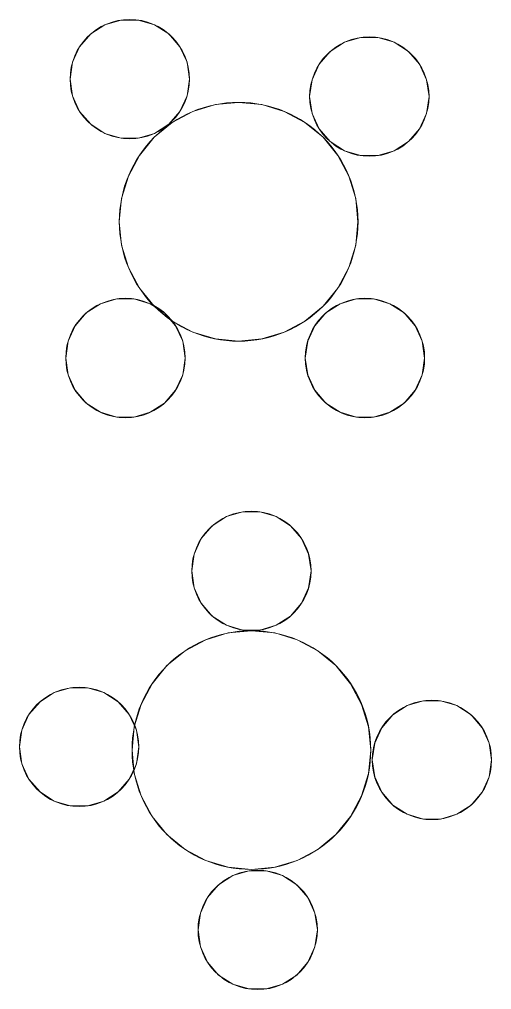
# Model space of a CAD drawing. Header units: millimetres. Extents: x 0 to 673989, y 0 to 383369.
# Drawn here: x 255010 to 256584, y 186356 to 189589 of the extents above; entities that cross this region are included whole.
import ezdxf

# ---------------------------------------------------------------- set-up
doc = ezdxf.new("R2010")
doc.units = ezdxf.units.MM
doc.header["$LTSCALE"] = 500
doc.layers.add('meble', color=5, linetype='Continuous', lineweight=80)

msp = doc.modelspace()

# ---------------------------------------------------------------- linework, layer by layer
at = {"layer": 'meble', "lineweight": 9}
for points in [[(255577.1, 189389.8), (255569.1, 189445.9), (255545.6, 189497.4), (255508.5, 189540.2), (255460.9, 189570.8), (255406.5, 189586.7), (255349.9, 189586.7), (255295.5, 189570.8), (255247.9, 189540.2), (255210.8, 189497.4), (255187.3, 189445.9), (255179.3, 189389.8), (255187.3, 189333.8), (255210.8, 189282.3), (255247.9, 189239.5), (255295.5, 189208.9), (255349.9, 189192.9), (255406.5, 189192.9), (255460.9, 189208.9), (255508.5, 189239.5), (255545.6, 189282.3), (255569.1, 189333.8)], [(256375.8, 189331.7), (256367.7, 189387.8), (256344.2, 189439.3), (256307.1, 189482.1), (256259.5, 189512.7), (256205.1, 189528.7), (256148.5, 189528.7), (256094.2, 189512.7), (256046.6, 189482.1), (256009.5, 189439.3), (255985.9, 189387.8), (255977.9, 189331.7), (255985.9, 189275.7), (256009.5, 189224.2), (256046.6, 189181.4), (256094.2, 189150.8), (256148.5, 189134.8), (256205.1, 189134.8), (256259.5, 189150.8), (256307.1, 189181.4), (256344.2, 189224.2), (256367.7, 189275.7)], [(256139, 188914.5), (256131.4, 188992.1), (256108.7, 189066.8), (256072, 189135.6), (256022.5, 189195.9), (255962.2, 189245.3), (255893.4, 189282.1), (255818.8, 189304.8), (255741.2, 189312.4), (255663.6, 189304.8), (255588.9, 189282.1), (255520.1, 189245.3), (255459.8, 189195.9), (255410.4, 189135.6), (255373.6, 189066.8), (255350.9, 188992.1), (255343.3, 188914.5), (255350.9, 188836.9), (255373.6, 188762.3), (255410.4, 188693.5), (255459.8, 188633.2), (255520.1, 188583.7), (255588.9, 188546.9), (255663.6, 188524.3), (255741.2, 188516.6), (255818.8, 188524.3), (255893.4, 188546.9), (255962.2, 188583.7), (256022.5, 188633.2), (256072, 188693.5), (256108.7, 188762.3), (256131.4, 188836.9)], [(255562.6, 188460.5), (255554.6, 188516.6), (255531, 188568.1), (255494, 188610.9), (255446.3, 188641.5), (255392, 188657.4), (255335.4, 188657.4), (255281.1, 188641.5), (255233.4, 188610.9), (255196.3, 188568.1), (255172.8, 188516.6), (255164.7, 188460.5), (255172.8, 188404.5), (255196.3, 188353), (255233.4, 188310.2), (255281.1, 188279.6), (255335.4, 188263.6), (255392, 188263.6), (255446.3, 188279.6), (255494, 188310.2), (255531, 188353), (255554.6, 188404.5)], [(256361.2, 188460.5), (256353.2, 188516.6), (256329.7, 188568.1), (256292.6, 188610.9), (256245, 188641.5), (256190.6, 188657.4), (256134, 188657.4), (256079.6, 188641.5), (256032.1, 188610.9), (255995, 188568.1), (255971.4, 188516.6), (255963.4, 188460.5), (255971.4, 188404.5), (255995, 188353), (256032.1, 188310.2), (256079.6, 188279.6), (256134, 188263.6), (256190.6, 188263.6), (256245, 188279.6), (256292.6, 188310.2), (256329.7, 188353), (256353.2, 188404.5)], [(255982.6, 187751), (255974.5, 187807), (255951, 187858.6), (255913.9, 187901.3), (255866.3, 187932), (255812, 187947.9), (255755.4, 187947.9), (255701, 187932), (255653.4, 187901.3), (255616.3, 187858.6), (255592.8, 187807), (255584.7, 187751), (255592.8, 187695), (255616.3, 187643.5), (255653.4, 187600.6), (255701, 187570), (255755.4, 187554.1), (255812, 187554.1), (255866.3, 187570), (255913.9, 187600.6), (255951, 187643.5), (255974.5, 187695)], [(256181.5, 187154.2), (256173.9, 187231.8), (256151.2, 187306.5), (256114.5, 187375.2), (256065, 187435.5), (256004.7, 187485), (255935.9, 187521.8), (255861.3, 187544.4), (255783.7, 187552), (255706, 187544.4), (255631.4, 187521.8), (255562.6, 187485), (255502.3, 187435.5), (255452.8, 187375.2), (255416.1, 187306.5), (255393.4, 187231.8), (255385.8, 187154.2), (255393.4, 187076.6), (255416.1, 187001.9), (255452.8, 186933.1), (255502.3, 186872.9), (255562.6, 186823.4), (255631.4, 186786.6), (255706, 186764), (255783.7, 186756.3), (255861.3, 186764), (255935.9, 186786.6), (256004.7, 186823.4), (256065, 186872.9), (256114.5, 186933.1), (256151.2, 187001.9), (256173.9, 187076.6)], [(255408.2, 187164.9), (255400.2, 187220.9), (255376.6, 187272.4), (255339.5, 187315.2), (255291.9, 187345.8), (255237.6, 187361.8), (255180.9, 187361.8), (255126.6, 187345.8), (255079, 187315.2), (255041.9, 187272.4), (255018.4, 187220.9), (255010.3, 187164.9), (255018.4, 187108.8), (255041.9, 187057.3), (255079, 187014.5), (255126.6, 186983.9), (255180.9, 186967.9), (255237.6, 186967.9), (255291.9, 186983.9), (255339.5, 187014.5), (255376.6, 187057.3), (255400.2, 187108.8)], [(256584.4, 187121.3), (256576.3, 187177.3), (256552.8, 187228.8), (256515.7, 187271.6), (256468.1, 187302.2), (256413.7, 187318.2), (256357.1, 187318.2), (256302.8, 187302.2), (256255.1, 187271.6), (256218.1, 187228.8), (256194.6, 187177.3), (256186.5, 187121.3), (256194.6, 187065.2), (256218.1, 187013.7), (256255.1, 186970.9), (256302.8, 186940.3), (256357.1, 186924.3), (256413.7, 186924.3), (256468.1, 186940.3), (256515.7, 186970.9), (256552.8, 187013.7), (256576.3, 187065.2)], [(256003.5, 186555), (255995.5, 186611), (255972, 186662.5), (255934.9, 186705.3), (255887.3, 186736), (255832.9, 186751.9), (255776.3, 186751.9), (255721.9, 186736), (255674.3, 186705.3), (255637.2, 186662.5), (255613.7, 186611), (255605.7, 186555), (255613.7, 186498.9), (255637.2, 186447.4), (255674.3, 186404.6), (255721.9, 186374), (255776.3, 186358.1), (255832.9, 186358.1), (255887.3, 186374), (255934.9, 186404.6), (255972, 186447.4), (255995.5, 186498.9)]]:
    msp.add_lwpolyline(points, close=True, dxfattribs=at)
at = {"layer": 'meble', "lineweight": 0}
for centre, radius in [((255378.2, 189389.8), 198.9), ((256176.8, 189331.7), 198.9), ((255741.2, 188914.5), 397.9), ((255363.7, 188460.5), 198.9), ((256162.3, 188460.5), 198.9), ((255783.7, 187751), 198.9), ((255783.7, 187154.2), 397.9), ((255209.3, 187164.8), 199), ((256385.4, 187121.3), 199), ((255804.6, 186555), 198.9)]:
    msp.add_circle(centre, radius, dxfattribs=at)

doc.saveas('drawing.dxf')
